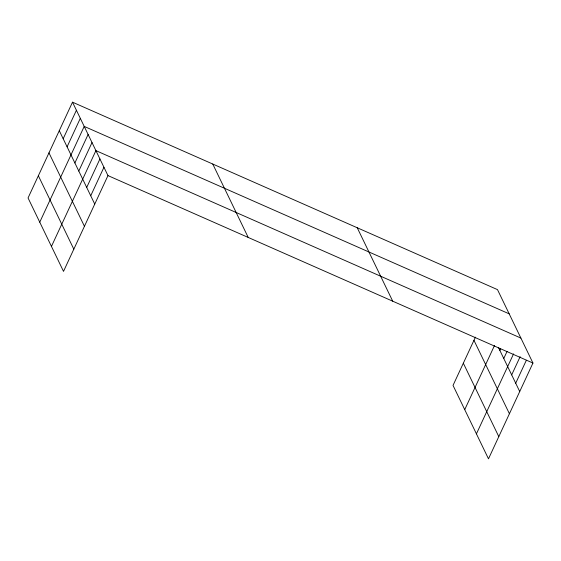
<?xml version="1.0" encoding="UTF-8"?>
<svg xmlns="http://www.w3.org/2000/svg" width="561" height="561" viewBox="0 0 561 561"><rect width="100%" height="100%" fill="white"/><g stroke="black" fill="none" stroke-linecap="round" stroke-linejoin="round"><path stroke-width="0.84" d="M72.509 102.172L28.05 197.963L63.512 271.377L107.971 175.593L72.509 102.172L497.488 289.623L532.95 363.037L488.491 458.828L453.029 385.407L475.426 337.154M63.183 138.749L76.415 110.251M67.089 146.821L80.314 118.329M39.754 222.191L84.213 126.4L509.192 313.851M74.886 162.978L88.112 134.479M78.785 171.049L92.018 142.55M51.451 246.412L95.917 150.629L520.896 338.08M86.71 187.444L99.935 158.952M90.728 195.768L103.953 167.269M464.732 409.635L494.493 345.52M499.865 350.422L500.601 348.844M503.764 358.5L507.074 351.375M476.429 433.863L513.546 353.907M511.681 374.895L520.138 356.691M515.706 383.219L526.358 360.26M107.971 175.593L532.95 363.037M498.449 347.49L519.724 391.536M473.954 340.324L509.416 413.745M463.337 363.205L498.792 436.619M357.245 227.766L392.707 301.18M212.752 164.029L248.214 237.45M59.284 130.671L94.746 204.092M48.975 152.88L84.438 226.293M38.358 175.754L73.821 249.168"/></g></svg>
